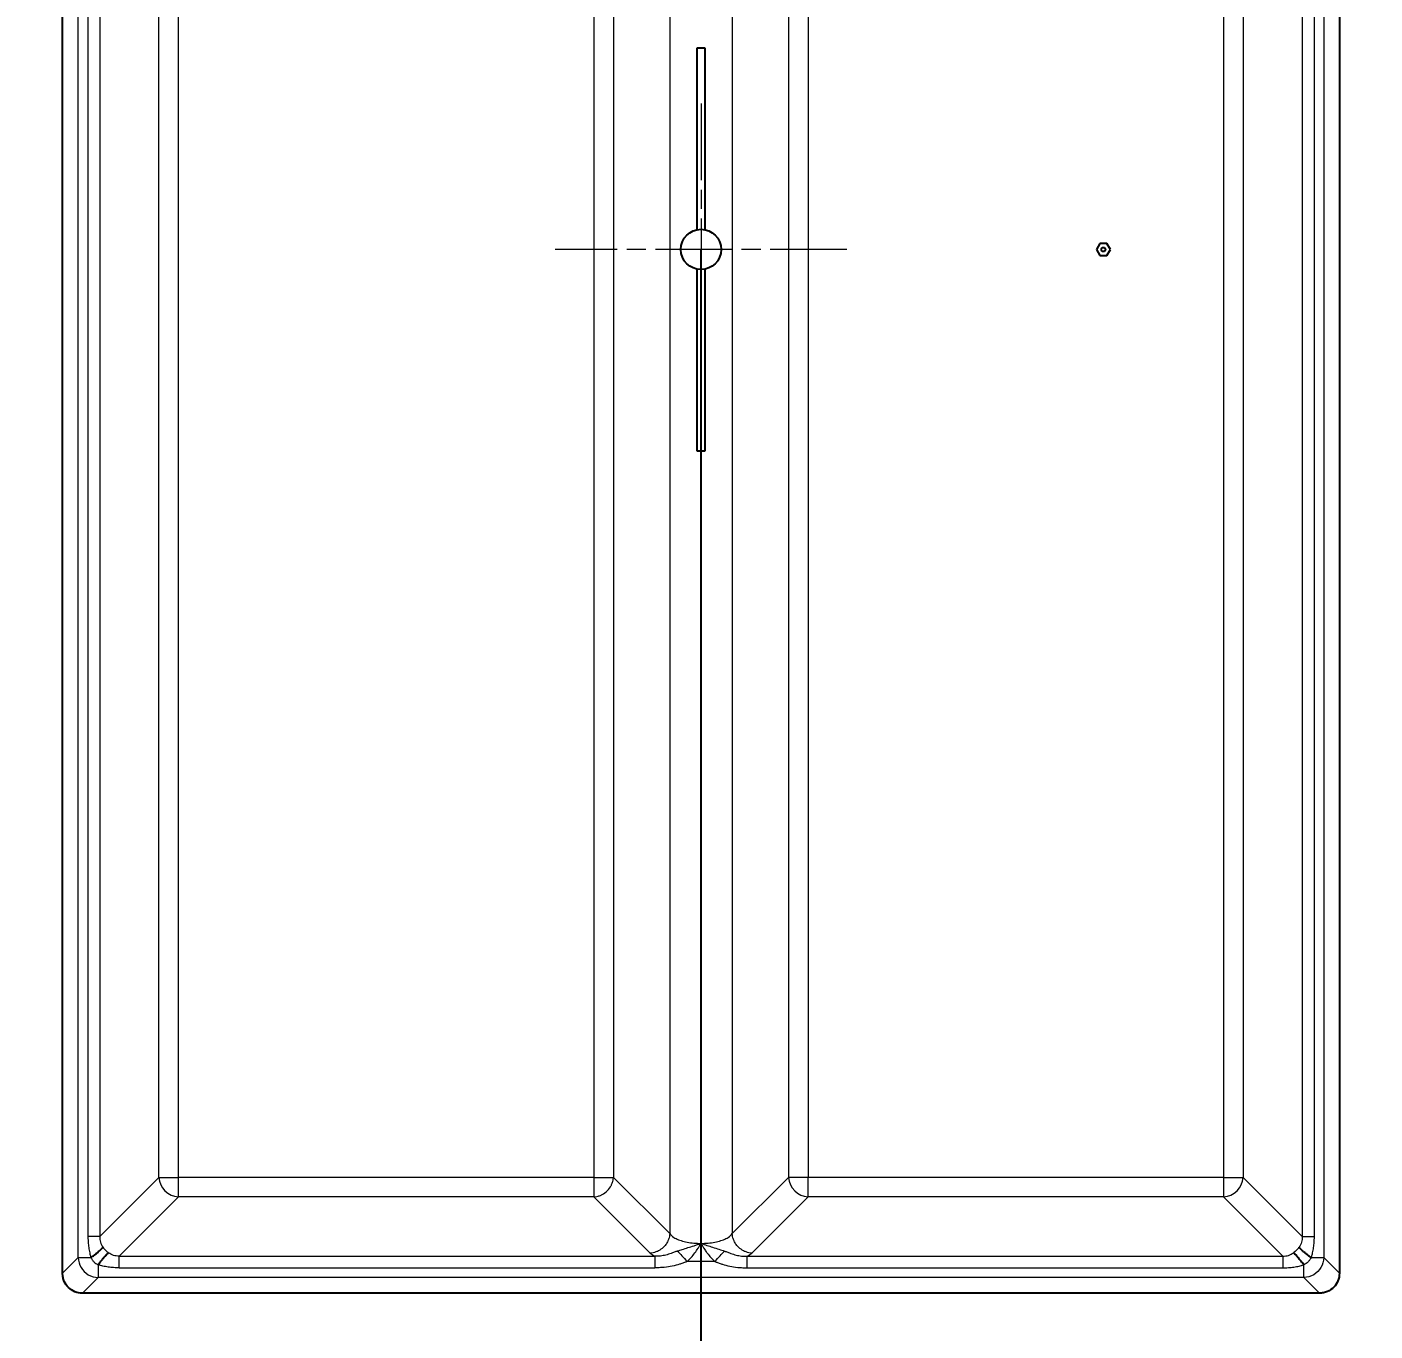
# Model space of a CAD drawing. Header units: millimetres. Extents: x 0 to 1486, y 0 to 1051.
# Drawn here: x 305.25 to 338.75, y 170.37 to 202.78 of the extents above; entities that cross this region are included whole.
import ezdxf

# ---------------------------------------------------------------- set-up
doc = ezdxf.new("R2010")
doc.units = ezdxf.units.MM
doc.header["$LTSCALE"] = 1.25
doc.linetypes.add('CHAIN', pattern=[0.3543, 0.2362, -0.0295, 0.0591, -0.0295])
for name, color, linetype, lineweight, true_color in [('Bemaßungen(DIN)', 7, 'Continuous', 5, 0x262659), ('Mittelpunktmarkierung(DIN)', 7, 'Continuous', 9, 0x262659), ('Sichtbare Kanten(DIN)', 7, 'Continuous', 25, 0x262659), ('Sichtbare tangentiale Kanten(DIN)', 7, 'Continuous', 15, 0x1a1a3e)]:
    doc.layers.add(name, color=color, linetype=linetype, lineweight=lineweight, true_color=true_color)
doc.styles.add('Aktuell-DINGroßer Text', font='arial.ttf')
doc.dimstyles.new('STANDARD-DIN', dxfattribs={"dimscale": 1.25, "dimtxt": 5.25, "dimasz": 2.5, "dimexe": 3.175, "dimexo": 0, "dimgap": 0.8, "dimtad": 1, "dimrnd": 1e-08, "dimtxsty": 'Aktuell-DINGroßer Text', "dimcen": 0.09, "dimdle": 10, "dimclrd": 256, "dimclre": 256, "dimclrt": 256, "dimazin": 2, "dimtfac": 0.666667, "dimtmove": 0, "dimatfit": 3, "dimfxl": 1, "dimtolj": 1, "dimlwd": 25, "dimlwe": 25, "dimarcsym": 0})

# ---------------------------------------------------------------- blocks, each defined once
blk = doc.blocks.new('_DotSmall')
at = {"color": 0, "linetype": 'ByBlock', "const_width": 0.5}
blk.add_lwpolyline([(-0.0625, 0, 1), (0.0625, 0, 1)], format="xyb", close=True, dxfattribs=at)
blk = doc.blocks.new('*D102')
at = {"layer": 'Bemaßungen(DIN)', "color": 250, "linetype": 'Continuous', "lineweight": 25, "true_color": 0x3f3f3f, "transparency": 16777216}
for p, q in [((288.498, 197.249), (288.498, 74.53)), ((321.998, 197.249), (321.998, 74.53)), ((288.498, 78.499), (321.998, 78.499))]:
    blk.add_line(p, q, dxfattribs=at)
at = {"layer": 'Defpoints', "color": 0, "linetype": 'Continuous', "transparency": 16777216}
for p in [(288.498, 197.249), (321.998, 197.249), (321.998, 78.499)]:
    blk.add_point(p, dxfattribs=at)
at = {"layer": 'Bemaßungen(DIN)', "color": 250, "linetype": 'Continuous', "lineweight": 25, "true_color": 0x3f3f3f, "transparency": 16777216, "xscale": 3.125, "yscale": 3.125, "zscale": 3.125, "rotation": 180}
blk.add_blockref('_DotSmall', (288.498, 78.499), dxfattribs=at)
at = {"layer": 'Bemaßungen(DIN)', "color": 250, "linetype": 'Continuous', "lineweight": 25, "true_color": 0x3f3f3f, "transparency": 16777216, "xscale": 3.125, "yscale": 3.125, "zscale": 3.125}
blk.add_blockref('_DotSmall', (321.998, 78.499), dxfattribs=at)
at = {"layer": 'Bemaßungen(DIN)', "color": 179, "linetype": 'Continuous', "lineweight": 25, "true_color": 0x262659, "transparency": 16777216, "insert": (291.168, 87.386), "char_height": 6.5625, "attachment_point": 1, "style": 'Aktuell-DINGroßer Text'}
blk.add_mtext('\\A1;33,5{\\H4.375;±0,1}', dxfattribs=at)
blk = doc.blocks.new('*D103')
at = {"layer": 'Bemaßungen(DIN)', "color": 250, "linetype": 'Continuous', "lineweight": 25, "true_color": 0x3f3f3f, "transparency": 16777216}
for p, q in [((321.998, 197.249), (321.998, 74.53)), ((355.498, 197.249), (355.498, 74.53)), ((321.998, 78.499), (355.498, 78.499))]:
    blk.add_line(p, q, dxfattribs=at)
at = {"layer": 'Defpoints', "color": 0, "linetype": 'Continuous', "transparency": 16777216}
for p in [(321.998, 197.249), (355.498, 197.249), (355.498, 78.499)]:
    blk.add_point(p, dxfattribs=at)
at = {"layer": 'Bemaßungen(DIN)', "color": 250, "linetype": 'Continuous', "lineweight": 25, "true_color": 0x3f3f3f, "transparency": 16777216, "xscale": 3.125, "yscale": 3.125, "zscale": 3.125, "rotation": 180}
blk.add_blockref('_DotSmall', (321.998, 78.499), dxfattribs=at)
at = {"layer": 'Bemaßungen(DIN)', "color": 250, "linetype": 'Continuous', "lineweight": 25, "true_color": 0x3f3f3f, "transparency": 16777216, "xscale": 3.125, "yscale": 3.125, "zscale": 3.125}
blk.add_blockref('_DotSmall', (355.498, 78.499), dxfattribs=at)
at = {"layer": 'Bemaßungen(DIN)', "color": 179, "linetype": 'Continuous', "lineweight": 25, "true_color": 0x262659, "transparency": 16777216, "insert": (324.668, 87.386), "char_height": 6.5625, "attachment_point": 1, "style": 'Aktuell-DINGroßer Text'}
blk.add_mtext('\\A1;33,5{\\H4.375;±0,1}', dxfattribs=at)

msp = doc.modelspace()

# ---------------------------------------------------------------- linework, layer by layer
at = {"layer": 'Mittelpunktmarkierung(DIN)', "linetype": 'CHAIN', "ltscale": 6.444903}
for p, q in [((321.9985, 200.8739), (321.9985, 193.6239)), ((325.6235, 197.2489), (318.3735, 197.2489))]:
    msp.add_line(p, q, dxfattribs=at)
at = {"layer": 'Sichtbare Kanten(DIN)'}
for p, q in [((306.1335, 171.809), (306.1335, 222.6887)), ((337.8635, 222.6887), (337.8635, 171.809)), ((322.0985, 202.2489), (321.8985, 202.2489)), ((321.8985, 202.2489), (321.8985, 197.7388)), ((322.0985, 197.7388), (322.0985, 202.2489)), ((331.9119, 197.3989), (331.8253, 197.2489)), ((332.0851, 197.3989), (331.9119, 197.3989)), ((332.1717, 197.2489), (332.0851, 197.3989)), ((331.8253, 197.2489), (331.9119, 197.0989)), ((331.9119, 197.0989), (332.0851, 197.0989)), ((331.9407, 197.2489), (331.9696, 197.2989)), ((331.9696, 197.1989), (331.9407, 197.2489)), ((331.9696, 197.2989), (332.0273, 197.2989)), ((332.0273, 197.1989), (331.9696, 197.1989)), ((332.0273, 197.2989), (332.0562, 197.2489)), ((332.0562, 197.2489), (332.0273, 197.1989)), ((332.0851, 197.0989), (332.1717, 197.2489)), ((321.8985, 196.759), (321.8985, 192.2489)), ((322.0985, 192.2489), (322.0985, 196.759)), ((321.8985, 192.2489), (322.0985, 192.2489)), ((337.3683, 171.3139), (306.6286, 171.3139))]:
    msp.add_line(p, q, dxfattribs=at)
msp.add_circle((321.9985, 197.2489), 0.5, dxfattribs=at)
for points, knots in [([(306.8397, 172.1991), (306.8555, 172.2108), (306.8711, 172.2224), (306.8864, 172.234), (306.9054, 172.2485), (306.924, 172.2629), (306.9417, 172.2769), (306.9524, 172.2854), (306.9628, 172.2937), (306.9728, 172.3019), (306.993, 172.3183), (307.0119, 172.3341), (307.0292, 172.3492), (307.0466, 172.3642), (307.0623, 172.3784), (307.0763, 172.3916), (307.0833, 172.3982), (307.0898, 172.4045), (307.0959, 172.4106), (307.1059, 172.4206), (307.1147, 172.4299), (307.122, 172.4383), (307.1279, 172.4451), (307.1328, 172.4512), (307.1368, 172.4567)], [-1.0769104, -1.0769104, -1.0769104, -1.0769104, -0.9572537, -0.9572537, -0.9572537, -0.8077, -0.8077, -0.8077, -0.7179403, -0.7179403, -0.7179403, -0.5384552, -0.5384552, -0.5384552, -0.3589701, -0.3589701, -0.3589701, -0.2692104, -0.2692104, -0.2692104, -0.1196567, -0.1196567, -0.1196567, 0, 0, 0, 0]), ([(307.0187, 172.0201), (307.0304, 172.0359), (307.042, 172.0515), (307.0536, 172.0668), (307.0681, 172.0858), (307.0825, 172.1044), (307.0965, 172.1221), (307.105, 172.1328), (307.1133, 172.1432), (307.1215, 172.1532), (307.1379, 172.1734), (307.1537, 172.1923), (307.1687, 172.2096), (307.1838, 172.227), (307.198, 172.2427), (307.2112, 172.2567), (307.2178, 172.2637), (307.2241, 172.2702), (307.2302, 172.2763), (307.2402, 172.2863), (307.2495, 172.2951), (307.2579, 172.3024), (307.2647, 172.3083), (307.2708, 172.3132), (307.2763, 172.3172)], [-1.0769104, -1.0769104, -1.0769104, -1.0769104, -0.9572537, -0.9572537, -0.9572537, -0.8077, -0.8077, -0.8077, -0.7179403, -0.7179403, -0.7179403, -0.5384552, -0.5384552, -0.5384552, -0.3589701, -0.3589701, -0.3589701, -0.2692104, -0.2692104, -0.2692104, -0.1196567, -0.1196567, -0.1196567, 0, 0, 0, 0]), ([(336.9782, 172.0201), (336.9666, 172.0359), (336.9549, 172.0515), (336.9433, 172.0668), (336.9288, 172.0858), (336.9145, 172.1044), (336.9004, 172.1221), (336.892, 172.1328), (336.8836, 172.1432), (336.8754, 172.1532), (336.859, 172.1734), (336.8432, 172.1923), (336.8282, 172.2096), (336.8131, 172.227), (336.7989, 172.2427), (336.7857, 172.2567), (336.7791, 172.2637), (336.7728, 172.2702), (336.7668, 172.2763), (336.7567, 172.2863), (336.7474, 172.2951), (336.739, 172.3024), (336.7323, 172.3083), (336.7261, 172.3132), (336.7206, 172.3172)], [-1.0769104, -1.0769104, -1.0769104, -1.0769104, -0.9572537, -0.9572537, -0.9572537, -0.8077, -0.8077, -0.8077, -0.7179403, -0.7179403, -0.7179403, -0.5384552, -0.5384552, -0.5384552, -0.3589701, -0.3589701, -0.3589701, -0.2692104, -0.2692104, -0.2692104, -0.1196567, -0.1196567, -0.1196567, 0, 0, 0, 0]), ([(337.1573, 172.1991), (337.1414, 172.2108), (337.1258, 172.2224), (337.1106, 172.234), (337.0915, 172.2485), (337.073, 172.2629), (337.0552, 172.2769), (337.0445, 172.2854), (337.0342, 172.2937), (337.0241, 172.3019), (337.0039, 172.3183), (336.985, 172.3341), (336.9677, 172.3492), (336.9504, 172.3642), (336.9346, 172.3784), (336.9206, 172.3916), (336.9136, 172.3982), (336.9071, 172.4045), (336.9011, 172.4106), (336.891, 172.4206), (336.8822, 172.4299), (336.8749, 172.4383), (336.869, 172.4451), (336.8641, 172.4512), (336.8601, 172.4567)], [-1.0769104, -1.0769104, -1.0769104, -1.0769104, -0.9572537, -0.9572537, -0.9572537, -0.8077, -0.8077, -0.8077, -0.7179403, -0.7179403, -0.7179403, -0.5384552, -0.5384552, -0.5384552, -0.3589701, -0.3589701, -0.3589701, -0.2692104, -0.2692104, -0.2692104, -0.1196567, -0.1196567, -0.1196567, 0, 0, 0, 0]), ([(306.6286, 171.3139), (306.5646, 171.3139), (306.5002, 171.3263), (306.3823, 171.3741), (306.3286, 171.4091), (306.2377, 171.4972), (306.201, 171.5501), (306.1616, 171.6397), (306.1511, 171.6727), (306.1371, 171.7401), (306.1335, 171.7746), (306.1335, 171.809)], [0, 0, 0, 0, 0.019193526, 0.019193526, 0.038166014, 0.038166014, 0.057250771, 0.057250771, 0.067667509, 0.067667509, 0.078108379, 0.078108379, 0.078108379, 0.078108379]), ([(337.8635, 171.809), (337.8635, 171.745), (337.851, 171.6806), (337.8033, 171.5627), (337.7683, 171.509), (337.6801, 171.4181), (337.6272, 171.3814), (337.5376, 171.342), (337.5046, 171.3315), (337.4372, 171.3175), (337.4028, 171.3139), (337.3683, 171.3139)], [0, 0, 0, 0, 0.019193526, 0.019193526, 0.038166014, 0.038166014, 0.057250771, 0.057250771, 0.067667509, 0.067667509, 0.078108379, 0.078108379, 0.078108379, 0.078108379])]:
    msp.add_open_spline(points, degree=3, knots=knots, dxfattribs=at)
at = {"layer": 'Sichtbare tangentiale Kanten(DIN)'}
for p, q in [((306.5236, 172.1991), (306.5236, 222.2986)), ((337.4734, 222.2986), (337.4734, 172.1991)), ((306.7644, 221.7758), (306.7644, 172.722)), ((307.056, 221.7758), (307.056, 172.722)), ((336.9409, 221.7758), (336.9409, 172.722)), ((337.2325, 221.7758), (337.2325, 172.722)), ((321.2216, 221.7024), (321.2216, 172.7953)), ((322.7753, 221.7024), (322.7753, 172.7953)), ((308.5271, 174.193), (308.5271, 220.3047)), ((309.0126, 174.193), (309.0126, 220.3047)), ((319.3365, 220.3047), (319.3365, 174.193)), ((319.8221, 220.3047), (319.8221, 174.193)), ((324.1749, 220.3047), (324.1749, 174.193)), ((324.6604, 220.3047), (324.6604, 174.193)), ((334.9843, 220.3047), (334.9843, 174.193)), ((335.4699, 220.3047), (335.4699, 174.193)), ((307.056, 172.722), (308.5271, 174.193)), ((308.5271, 174.193), (309.0126, 174.193)), ((309.0126, 173.7075), (309.0126, 174.193)), ((319.3365, 174.193), (309.0126, 174.193)), ((319.3365, 174.193), (319.8221, 174.193)), ((319.3365, 174.193), (319.3365, 173.7075)), ((319.8221, 174.193), (321.2216, 172.7953)), ((324.1749, 174.193), (322.7753, 172.7953)), ((324.6604, 174.193), (324.1749, 174.193)), ((324.6604, 173.7075), (324.6604, 174.193)), ((334.9843, 174.193), (324.6604, 174.193)), ((334.9843, 174.193), (334.9843, 173.7075)), ((334.9843, 174.193), (335.4699, 174.193)), ((336.9409, 172.722), (335.4699, 174.193)), ((307.5416, 172.2364), (309.0126, 173.7075)), ((319.3365, 173.7075), (309.0126, 173.7075)), ((319.3365, 173.7075), (320.7361, 172.3097)), ((324.6604, 173.7075), (323.2608, 172.3097)), ((334.9843, 173.7075), (324.6604, 173.7075)), ((336.4553, 172.2364), (334.9843, 173.7075)), ((307.056, 172.722), (306.7644, 172.722)), ((336.9409, 172.722), (337.2325, 172.722)), ((306.1335, 171.809), (306.5236, 172.1991)), ((307.5416, 171.9449), (307.5416, 172.2364)), ((307.5416, 172.2364), (320.85, 172.2364)), ((320.85, 172.2364), (320.85, 171.9449)), ((323.147, 171.9449), (323.147, 172.2364)), ((323.147, 172.2364), (336.4553, 172.2364)), ((336.4553, 172.2364), (336.4553, 171.9449)), ((337.1573, 172.1991), (337.4734, 172.1991)), ((337.8635, 171.809), (337.4734, 172.1991)), ((307.5416, 171.9449), (320.85, 171.9449)), ((322.3459, 172.1001), (321.6512, 172.1001)), ((323.147, 171.9449), (336.4553, 171.9449)), ((306.6286, 171.3139), (307.0187, 171.704)), ((336.9782, 171.704), (307.0187, 171.704)), ((337.3683, 171.3139), (336.9782, 171.704))]:
    msp.add_line(p, q, dxfattribs=at)
for centre, major_axis, ratio, start_param, end_param in [((309.0126, 174.193), (0.3536, -0.3536), 0.9446321, 3.9554703, 5.4693077), ((324.6604, 174.193), (0.3533, -0.3538), 0.9445654, 3.9561594, 5.4699263), ((334.9843, 174.193), (-0.3536, -0.3536), 0.9446321, 0.8138776, 2.327715), ((321.7928, 172.3683), (1.094, -0.0179), 0.2634519, 3.4077328, 3.677844), ((321.6512, 172.1001), (0.3344, -0.3717), 0.0000692, 3.9311732, 4.7123471), ((322.3458, 172.1), (0.3343, 0.3717), 0.0000692, 4.7125872, 5.493443), ((322.2041, 172.3683), (1.094, 0.0179), 0.2634519, 5.746934, 6.0170452)]:
    msp.add_ellipse(centre, major_axis=major_axis, ratio=ratio, start_param=start_param, end_param=end_param, dxfattribs=at)
for points, knots in [([(319.3365, 173.7075), (319.3482, 173.7081), (319.3599, 173.7092), (319.3716, 173.7107), (319.3949, 173.7138), (319.418, 173.7185), (319.4409, 173.7248), (319.4665, 173.7319), (319.4918, 173.741), (319.5162, 173.7521), (319.5244, 173.7557), (319.5324, 173.7597), (319.5404, 173.7638), (319.5881, 173.7885), (319.6322, 173.8208), (319.6705, 173.8591), (319.7087, 173.8973), (319.741, 173.9414), (319.7657, 173.9892), (319.7699, 173.9971), (319.7738, 174.0052), (319.7775, 174.0133), (319.7885, 174.0378), (319.7977, 174.063), (319.8048, 174.0887), (319.8111, 174.1115), (319.8158, 174.1347), (319.8188, 174.158), (319.8203, 174.1697), (319.8214, 174.1813), (319.8221, 174.193)], [0, 0, 0, 0, 0.0720856, 0.0720856, 0.0720856, 0.2162567, 0.2162567, 0.2162567, 0.3784425, 0.3784425, 0.3784425, 0.4325134, 0.4325134, 0.4325134, 0.7568985, 0.7568985, 0.7568985, 1.0812835, 1.0812835, 1.0812835, 1.1353545, 1.1353545, 1.1353545, 1.2975402, 1.2975402, 1.2975402, 1.4417114, 1.4417114, 1.4417114, 1.5137969, 1.5137969, 1.5137969, 1.5137969]), ([(306.7644, 172.722), (306.7645, 172.7103), (306.7646, 172.6986), (306.7648, 172.6869), (306.7649, 172.6752), (306.7653, 172.6635), (306.7657, 172.6519), (306.7665, 172.6286), (306.7677, 172.6054), (306.7693, 172.5823), (306.7726, 172.5363), (306.7774, 172.4909), (306.7838, 172.4468), (306.7902, 172.4025), (306.7982, 172.3595), (306.8076, 172.3181), (306.8123, 172.2975), (306.8174, 172.2772), (306.8227, 172.2573), (306.8254, 172.2474), (306.8281, 172.2376), (306.8309, 172.2279), (306.8338, 172.2182), (306.8367, 172.2086), (306.8397, 172.1991)], [0, 0, 0, 0, 0.03321382, 0.03321382, 0.03321382, 0.06641125, 0.06641125, 0.06641125, 0.13277377, 0.13277377, 0.13277377, 0.26517816, 0.26517816, 0.26517816, 0.3981672, 0.3981672, 0.3981672, 0.46455773, 0.46455773, 0.46455773, 0.4977404, 0.4977404, 0.4977404, 0.53089997, 0.53089997, 0.53089997, 0.53089997]), ([(307.056, 172.722), (307.0535, 172.6727), (307.0655, 172.5764), (307.1094, 172.4941), (307.1368, 172.4567)], [0, 0, 0, 0, 0.14249094, 0.285274, 0.285274, 0.285274, 0.285274]), ([(321.2216, 172.7953), (321.2209, 172.7836), (321.2198, 172.7719), (321.2183, 172.7603), (321.2153, 172.737), (321.2106, 172.7138), (321.2043, 172.691), (321.1972, 172.6653), (321.1881, 172.64), (321.177, 172.6156), (321.1733, 172.6075), (321.1694, 172.5994), (321.1653, 172.5914), (321.1488, 172.5596), (321.1289, 172.5294), (321.1062, 172.5015), (321.0948, 172.4875), (321.0828, 172.4741), (321.07, 172.4613), (321.0573, 172.4486), (321.0439, 172.4365), (321.0299, 172.4251), (320.995, 172.3967), (320.9565, 172.3728), (320.9158, 172.3543), (320.8913, 172.3433), (320.8661, 172.3341), (320.8404, 172.327), (320.8176, 172.3207), (320.7944, 172.316), (320.7711, 172.313), (320.7594, 172.3115), (320.7478, 172.3104), (320.7361, 172.3097)], [-1.5137969, -1.5137969, -1.5137969, -1.5137969, -1.4417114, -1.4417114, -1.4417114, -1.2975402, -1.2975402, -1.2975402, -1.1353545, -1.1353545, -1.1353545, -1.0812835, -1.0812835, -1.0812835, -0.8650268, -0.8650268, -0.8650268, -0.7568985, -0.7568985, -0.7568985, -0.6487701, -0.6487701, -0.6487701, -0.3784425, -0.3784425, -0.3784425, -0.2162567, -0.2162567, -0.2162567, -0.0720856, -0.0720856, -0.0720856, 0, 0, 0, 0]), ([(321.2216, 172.7953), (321.2428, 172.761), (321.2785, 172.7281), (321.3265, 172.6983), (321.3425, 172.6884), (321.3598, 172.6788), (321.3785, 172.6697), (321.4158, 172.6514), (321.4583, 172.6348), (321.5049, 172.6203), (321.5515, 172.6057), (321.6023, 172.5932), (321.6557, 172.5831), (321.7625, 172.5629), (321.8803, 172.5523), (321.9985, 172.5523)], [-1.0975594, -1.0975594, -1.0975594, -1.0975594, -0.8232491, -0.8232491, -0.8232491, -0.7317063, -0.7317063, -0.7317063, -0.5486389, -0.5486389, -0.5486389, -0.3658531, -0.3658531, -0.3658531, 0, 0, 0, 0]), ([(321.4157, 172.3618), (321.4251, 172.3648), (321.4345, 172.3678), (321.444, 172.3709), (321.4536, 172.3741), (321.4633, 172.3772), (321.4731, 172.3804), (321.4927, 172.3869), (321.5129, 172.3935), (321.5338, 172.4004), (321.5769, 172.4146), (321.6231, 172.4298), (321.6735, 172.446), (321.7206, 172.461), (321.7712, 172.4769), (321.8247, 172.4942), (321.8523, 172.5031), (321.8807, 172.5123), (321.9098, 172.522), (321.9243, 172.5268), (321.9389, 172.5318), (321.9537, 172.5368), (321.9685, 172.5419), (321.9835, 172.547), (321.9985, 172.5523)], [0, 0, 0, 0, 0.0397614, 0.0397614, 0.0397614, 0.07945706, 0.07945706, 0.07945706, 0.15871475, 0.15871475, 0.15871475, 0.32258978, 0.32258978, 0.32258978, 0.4758974, 0.4758974, 0.4758974, 0.55516805, 0.55516805, 0.55516805, 0.59470833, 0.59470833, 0.59470833, 0.634183, 0.634183, 0.634183, 0.634183]), ([(321.6512, 172.1001), (321.6599, 172.1081), (321.6688, 172.1161), (321.6774, 172.1243), (321.6861, 172.1325), (321.6947, 172.1409), (321.7031, 172.1493), (321.72, 172.1661), (321.7365, 172.1834), (321.7525, 172.201), (321.7858, 172.2376), (321.8173, 172.2758), (321.8471, 172.3152), (321.8749, 172.352), (321.9003, 172.3906), (321.9251, 172.4294), (321.9379, 172.4495), (321.9505, 172.4698), (321.9628, 172.4902), (321.969, 172.5004), (321.9751, 172.5107), (321.981, 172.521), (321.987, 172.5314), (321.9928, 172.5418), (321.9985, 172.5523)], [0, 0, 0, 0, 0.03572785, 0.03572785, 0.03572785, 0.07149694, 0.07149694, 0.07149694, 0.14312062, 0.14312062, 0.14312062, 0.29141532, 0.29141532, 0.29141532, 0.42964001, 0.42964001, 0.42964001, 0.50120862, 0.50120862, 0.50120862, 0.53702584, 0.53702584, 0.53702584, 0.57289678, 0.57289678, 0.57289678, 0.57289678]), ([(321.9985, 172.5523), (322.1166, 172.5523), (322.2344, 172.5629), (322.3412, 172.5831), (322.3946, 172.5932), (322.4454, 172.6057), (322.492, 172.6203), (322.5387, 172.6348), (322.5811, 172.6514), (322.6184, 172.6697), (322.6371, 172.6788), (322.6544, 172.6884), (322.6704, 172.6983), (322.7184, 172.7281), (322.7541, 172.761), (322.7753, 172.7953)], [0, 0, 0, 0, 0.3658531, 0.3658531, 0.3658531, 0.5486389, 0.5486389, 0.5486389, 0.7317063, 0.7317063, 0.7317063, 0.8232491, 0.8232491, 0.8232491, 1.0975594, 1.0975594, 1.0975594, 1.0975594]), ([(321.9985, 172.5523), (322.1005, 172.5166), (322.2642, 172.4654), (322.4475, 172.4059), (322.5382, 172.3756), (322.5812, 172.3617)], [0, 0, 0, 0, 0.26896933, 0.45156768, 0.63416604, 0.63416604, 0.63416604, 0.63416604]), ([(321.9985, 172.5523), (322.0042, 172.5418), (322.0099, 172.5313), (322.0159, 172.521), (322.0218, 172.5107), (322.0279, 172.5004), (322.034, 172.4902), (322.0463, 172.4697), (322.0588, 172.4494), (322.0716, 172.4292), (322.0893, 172.4011), (322.1075, 172.3732), (322.127, 172.3462), (322.1355, 172.3344), (322.1441, 172.3228), (322.1529, 172.3112), (322.1818, 172.2732), (322.2123, 172.2363), (322.2445, 172.201), (322.2606, 172.1834), (322.2771, 172.1661), (322.294, 172.1492), (322.3024, 172.1408), (322.3109, 172.1325), (322.3196, 172.1243), (322.3283, 172.1161), (322.3371, 172.1081), (322.3459, 172.1001)], [0, 0, 0, 0, 0.0358734, 0.0358734, 0.0358734, 0.07170528, 0.07170528, 0.07170528, 0.14331927, 0.14331927, 0.14331927, 0.24303125, 0.24303125, 0.24303125, 0.28653163, 0.28653163, 0.28653163, 0.42986368, 0.42986368, 0.42986368, 0.50150264, 0.50150264, 0.50150264, 0.53727834, 0.53727834, 0.53727834, 0.5730102, 0.5730102, 0.5730102, 0.5730102]), ([(323.2608, 172.3097), (323.2492, 172.3104), (323.2375, 172.3115), (323.2258, 172.313), (323.2025, 172.316), (323.1793, 172.3207), (323.1565, 172.327), (323.1308, 172.3341), (323.1056, 172.3433), (323.0812, 172.3543), (323.0404, 172.3728), (323.0019, 172.3967), (322.967, 172.4251), (322.953, 172.4365), (322.9396, 172.4486), (322.9269, 172.4613), (322.9142, 172.4741), (322.9021, 172.4875), (322.8907, 172.5015), (322.868, 172.5294), (322.8481, 172.5596), (322.8316, 172.5914), (322.8275, 172.5994), (322.8236, 172.6075), (322.8199, 172.6156), (322.8088, 172.64), (322.7997, 172.6653), (322.7926, 172.691), (322.7863, 172.7138), (322.7816, 172.737), (322.7786, 172.7603), (322.7771, 172.7719), (322.776, 172.7836), (322.7753, 172.7953)], [-1.5137969, -1.5137969, -1.5137969, -1.5137969, -1.4417114, -1.4417114, -1.4417114, -1.2975402, -1.2975402, -1.2975402, -1.1353545, -1.1353545, -1.1353545, -0.8650268, -0.8650268, -0.8650268, -0.7568985, -0.7568985, -0.7568985, -0.6487701, -0.6487701, -0.6487701, -0.4325134, -0.4325134, -0.4325134, -0.3784425, -0.3784425, -0.3784425, -0.2162567, -0.2162567, -0.2162567, -0.0720856, -0.0720856, -0.0720856, 0, 0, 0, 0]), ([(336.9409, 172.722), (336.9434, 172.6727), (336.9315, 172.5764), (336.8875, 172.4941), (336.8601, 172.4567)], [0, 0, 0, 0, 0.14249094, 0.285274, 0.285274, 0.285274, 0.285274]), ([(337.2325, 172.722), (337.2324, 172.7103), (337.2324, 172.6986), (337.2322, 172.6869), (337.232, 172.6752), (337.2317, 172.6635), (337.2312, 172.6519), (337.2304, 172.6286), (337.2292, 172.6054), (337.2276, 172.5823), (337.2244, 172.5363), (337.2195, 172.4909), (337.2131, 172.4468), (337.2067, 172.4025), (337.1987, 172.3595), (337.1893, 172.3181), (337.1846, 172.2975), (337.1796, 172.2772), (337.1742, 172.2573), (337.1716, 172.2474), (337.1688, 172.2376), (337.166, 172.2279), (337.1631, 172.2182), (337.1602, 172.2086), (337.1573, 172.1991)], [0, 0, 0, 0, 0.03321382, 0.03321382, 0.03321382, 0.06641125, 0.06641125, 0.06641125, 0.13277377, 0.13277377, 0.13277377, 0.26517816, 0.26517816, 0.26517816, 0.3981672, 0.3981672, 0.3981672, 0.46455773, 0.46455773, 0.46455773, 0.4977404, 0.4977404, 0.4977404, 0.53089997, 0.53089997, 0.53089997, 0.53089997]), ([(306.5236, 172.1991), (306.5261, 172.1991), (306.5299, 172.1991), (306.5349, 172.1991), (306.5417, 172.1991), (306.5508, 172.1991), (306.5621, 172.1991), (306.5672, 172.1991), (306.5727, 172.1991), (306.5786, 172.1991), (306.5953, 172.1991), (306.6153, 172.1991), (306.6381, 172.1991), (306.6541, 172.1991), (306.6716, 172.1991), (306.6901, 172.1991), (306.7071, 172.1991), (306.725, 172.1991), (306.7436, 172.1991), (306.7577, 172.1991), (306.7722, 172.1991), (306.787, 172.1991), (306.8042, 172.1991), (306.8218, 172.1991), (306.8397, 172.1991)], [0, 0, 0, 0, 0.1366456, 0.1366456, 0.1366456, 0.3250932, 0.3250932, 0.3250932, 0.4099368, 0.4099368, 0.4099368, 0.6502295, 0.6502295, 0.6502295, 0.8198736, 0.8198736, 0.8198736, 0.9753762, 0.9753762, 0.9753762, 1.0931648, 1.0931648, 1.0931648, 1.2298104, 1.2298104, 1.2298104, 1.2298104]), ([(306.8397, 172.1991), (306.848, 172.182), (306.8669, 172.1467), (306.9079, 172.0936), (306.9626, 172.0493), (306.9996, 172.0294), (307.0187, 172.0201)], [0, 0, 0, 0, 0.06385433, 0.1271103, 0.18750841, 0.25908506, 0.25908506, 0.25908506, 0.25908506]), ([(307.1368, 172.4567), (307.1559, 172.4308), (307.1986, 172.3799), (307.2494, 172.337), (307.2763, 172.3172)], [0, 0, 0, 0, 0.09759049, 0.19891575, 0.19891575, 0.19891575, 0.19891575]), ([(307.5416, 172.2364), (307.4923, 172.2339), (307.396, 172.2459), (307.3137, 172.2898), (307.2763, 172.3172)], [0, 0, 0, 0, 0.14249094, 0.285274, 0.285274, 0.285274, 0.285274]), ([(321.4157, 172.3618), (321.4084, 172.3594), (321.4012, 172.357), (321.3941, 172.3546), (321.387, 172.3523), (321.3801, 172.3499), (321.3734, 172.3475), (321.3598, 172.3428), (321.3467, 172.338), (321.3339, 172.3334), (321.3057, 172.323), (321.2793, 172.3129), (321.2534, 172.3034), (321.2089, 172.2872), (321.166, 172.2728), (321.1229, 172.2615), (321.0809, 172.2505), (321.0386, 172.2426), (320.9961, 172.2381), (320.9703, 172.2354), (320.9443, 172.234), (320.9184, 172.2338), (320.907, 172.2337), (320.8955, 172.2339), (320.8841, 172.2344), (320.8727, 172.2348), (320.8613, 172.2356), (320.85, 172.2364)], [0, 0, 0, 0, 0.01897228, 0.01897228, 0.01897228, 0.03796594, 0.03796594, 0.03796594, 0.07600353, 0.07600353, 0.07600353, 0.16039524, 0.16039524, 0.16039524, 0.30539712, 0.30539712, 0.30539712, 0.44668431, 0.44668431, 0.44668431, 0.53247752, 0.53247752, 0.53247752, 0.57051482, 0.57051482, 0.57051482, 0.60860001, 0.60860001, 0.60860001, 0.60860001]), ([(322.5812, 172.3617), (322.5885, 172.3593), (322.5957, 172.3569), (322.6028, 172.3546), (322.6099, 172.3522), (322.6168, 172.3498), (322.6236, 172.3475), (322.6372, 172.3427), (322.6503, 172.338), (322.663, 172.3333), (322.6912, 172.323), (322.7176, 172.3129), (322.7436, 172.3034), (322.7881, 172.2871), (322.831, 172.2727), (322.8741, 172.2615), (322.9161, 172.2505), (322.9584, 172.2426), (323.0009, 172.2381), (323.0267, 172.2354), (323.0526, 172.234), (323.0785, 172.2338), (323.0899, 172.2337), (323.1014, 172.2339), (323.1128, 172.2344), (323.1242, 172.2348), (323.1356, 172.2356), (323.147, 172.2364)], [0, 0, 0, 0, 0.01897293, 0.01897293, 0.01897293, 0.03796717, 0.03796717, 0.03796717, 0.07600559, 0.07600559, 0.07600559, 0.16042953, 0.16042953, 0.16042953, 0.30545971, 0.30545971, 0.30545971, 0.44674818, 0.44674818, 0.44674818, 0.53248555, 0.53248555, 0.53248555, 0.57052339, 0.57052339, 0.57052339, 0.60860904, 0.60860904, 0.60860904, 0.60860904]), ([(336.4553, 172.2364), (336.5046, 172.2339), (336.6009, 172.2459), (336.6832, 172.2898), (336.7206, 172.3172)], [0, 0, 0, 0, 0.14249094, 0.285274, 0.285274, 0.285274, 0.285274]), ([(336.8601, 172.4567), (336.841, 172.4308), (336.7983, 172.3799), (336.7475, 172.337), (336.7206, 172.3172)], [0, 0, 0, 0, 0.09759049, 0.19891575, 0.19891575, 0.19891575, 0.19891575]), ([(337.1573, 172.1991), (337.1489, 172.182), (337.13, 172.1467), (337.089, 172.0936), (337.0344, 172.0493), (336.9973, 172.0294), (336.9782, 172.0201)], [0, 0, 0, 0, 0.06385433, 0.1271103, 0.18750841, 0.25908506, 0.25908506, 0.25908506, 0.25908506]), ([(307.5416, 171.9449), (307.5299, 171.9449), (307.5182, 171.945), (307.5065, 171.9452), (307.4948, 171.9453), (307.4831, 171.9457), (307.4715, 171.9461), (307.4482, 171.9469), (307.425, 171.9481), (307.4019, 171.9497), (307.3559, 171.953), (307.3105, 171.9578), (307.2664, 171.9642), (307.2221, 171.9706), (307.1791, 171.9786), (307.1377, 171.988), (307.117, 171.9927), (307.0968, 171.9978), (307.0769, 172.0031), (307.067, 172.0058), (307.0572, 172.0085), (307.0475, 172.0113), (307.0378, 172.0142), (307.0282, 172.0171), (307.0187, 172.0201)], [0, 0, 0, 0, 0.03321382, 0.03321382, 0.03321382, 0.06641125, 0.06641125, 0.06641125, 0.13277377, 0.13277377, 0.13277377, 0.26517816, 0.26517816, 0.26517816, 0.3981672, 0.3981672, 0.3981672, 0.46455773, 0.46455773, 0.46455773, 0.4977404, 0.4977404, 0.4977404, 0.53089995, 0.53089995, 0.53089995, 0.53089995]), ([(307.0187, 172.0201), (307.0187, 171.9996), (307.0187, 171.9334), (307.0187, 171.832), (307.0187, 171.741), (307.0187, 171.7106), (307.0187, 171.704)], [-0.48919907, -0.48919907, -0.48919907, -0.48919907, -0.42706452, -0.28470968, -0.14235484, 0, 0, 0, 0]), ([(321.6512, 172.1001), (321.6441, 172.0973), (321.6372, 172.0945), (321.6302, 172.0917), (321.6232, 172.089), (321.6161, 172.0862), (321.609, 172.0835), (321.5949, 172.078), (321.5806, 172.0727), (321.5662, 172.0673), (321.5373, 172.0568), (321.5078, 172.0465), (321.4775, 172.0369), (321.4742, 172.0358), (321.4709, 172.0348), (321.4676, 172.0337), (321.4093, 172.0156), (321.3479, 171.9995), (321.2834, 171.9864), (321.2205, 171.9736), (321.1547, 171.9636), (321.0871, 171.9567), (321.0824, 171.9562), (321.0778, 171.9557), (321.0731, 171.9553), (321.0365, 171.9518), (320.9995, 171.9492), (320.9622, 171.9474), (320.9436, 171.9466), (320.9249, 171.9459), (320.9062, 171.9455), (320.8875, 171.9451), (320.8687, 171.945), (320.85, 171.9449)], [0, 0, 0, 0, 0.02583351, 0.02583351, 0.02583351, 0.0516036, 0.0516036, 0.0516036, 0.10300036, 0.10300036, 0.10300036, 0.20559562, 0.20559562, 0.20559562, 0.21673382, 0.21673382, 0.21673382, 0.41266739, 0.41266739, 0.41266739, 0.60358148, 0.60358148, 0.60358148, 0.61677746, 0.61677746, 0.61677746, 0.71958411, 0.71958411, 0.71958411, 0.77098124, 0.77098124, 0.77098124, 0.82236981, 0.82236981, 0.82236981, 0.82236981]), ([(322.3459, 172.1001), (322.3529, 172.0973), (322.3599, 172.0945), (322.3669, 172.0917), (322.3739, 172.089), (322.3809, 172.0862), (322.388, 172.0835), (322.4022, 172.078), (322.4164, 172.0727), (322.4309, 172.0673), (322.4597, 172.0567), (322.4892, 172.0465), (322.5195, 172.0368), (322.5228, 172.0358), (322.5261, 172.0347), (322.5295, 172.0337), (322.5877, 172.0155), (322.6491, 171.9995), (322.7137, 171.9864), (322.7765, 171.9736), (322.8423, 171.9636), (322.9099, 171.9567), (322.9146, 171.9562), (322.9192, 171.9557), (322.9239, 171.9553), (322.9604, 171.9518), (322.9974, 171.9492), (323.0347, 171.9474), (323.0533, 171.9466), (323.072, 171.9459), (323.0907, 171.9455), (323.1095, 171.9451), (323.1282, 171.945), (323.147, 171.9449)], [0, 0, 0, 0, 0.02582867, 0.02582867, 0.02582867, 0.05159429, 0.05159429, 0.05159429, 0.10298265, 0.10298265, 0.10298265, 0.20556131, 0.20556131, 0.20556131, 0.21674073, 0.21674073, 0.21674073, 0.4126769, 0.4126769, 0.4126769, 0.60355799, 0.60355799, 0.60355799, 0.61667445, 0.61667445, 0.61667445, 0.7194638, 0.7194638, 0.7194638, 0.77085237, 0.77085237, 0.77085237, 0.82223245, 0.82223245, 0.82223245, 0.82223245]), ([(336.4553, 171.9449), (336.4671, 171.9449), (336.4787, 171.945), (336.4904, 171.9452), (336.5021, 171.9453), (336.5138, 171.9457), (336.5254, 171.9461), (336.5487, 171.9469), (336.572, 171.9481), (336.595, 171.9497), (336.6411, 171.953), (336.6865, 171.9578), (336.7305, 171.9642), (336.7748, 171.9706), (336.8178, 171.9786), (336.8592, 171.988), (336.8799, 171.9927), (336.9001, 171.9978), (336.92, 172.0031), (336.9299, 172.0058), (336.9397, 172.0085), (336.9494, 172.0113), (336.9591, 172.0142), (336.9687, 172.0171), (336.9782, 172.0201)], [0, 0, 0, 0, 0.03321382, 0.03321382, 0.03321382, 0.06641125, 0.06641125, 0.06641125, 0.13277377, 0.13277377, 0.13277377, 0.26517816, 0.26517816, 0.26517816, 0.3981672, 0.3981672, 0.3981672, 0.46455773, 0.46455773, 0.46455773, 0.4977404, 0.4977404, 0.4977404, 0.53089995, 0.53089995, 0.53089995, 0.53089995]), ([(336.9782, 171.704), (336.9782, 171.7106), (336.9782, 171.741), (336.9782, 171.832), (336.9782, 171.9334), (336.9782, 171.9996), (336.9782, 172.0201)], [0, 0, 0, 0, 0.14235484, 0.28470968, 0.42706452, 0.48919907, 0.48919907, 0.48919907, 0.48919907])]:
    msp.add_open_spline(points, degree=3, knots=knots, dxfattribs=at)
for points in [[(306.5236, 172.1991), (306.5249, 172.1134), (306.5728, 171.9423), (306.7619, 171.7532), (306.933, 171.7053), (307.0187, 171.704)], [(337.4734, 172.1991), (337.472, 172.1134), (337.4241, 171.9423), (337.235, 171.7532), (337.0639, 171.7053), (336.9782, 171.704)]]:
    msp.add_open_spline(points, degree=3, dxfattribs=at)

# ---------------------------------------------------------------- dimensions: what is measured, and where the dimension line sits
at = {"layer": 'Bemaßungen(DIN)', "color": 250, "linetype": 'Continuous', "lineweight": 25, "true_color": 0x3f3f3f}
for base, p1, p2, picture, middle in [((321.9985, 78.4989), (288.4985, 197.2489), (321.9985, 197.2489), '*D102', (305.261, 78.4989)), ((355.4985, 78.4989), (321.9985, 197.2489), (355.4985, 197.2489), '*D103', (338.761, 78.4989))]:
    dim = msp.add_linear_dim(base=base, p1=p1, p2=p2, angle=180, dimstyle='STANDARD-DIN', override={"dimgap": 0.8, "dimdec": 2, "dimblk1": 'DotSmall', "dimblk2": 'DotSmall', "dimsah": 1, "dimdle": 0, "dimtol": 1, "dimlim": 0, "dimtp": 0.1, "dimtm": 0.1, "dimtdec": 2, "dimtofl": 0, "dimatfit": 1}, dxfattribs=at)
    dim.commit()
    dim.dimension.update_dxf_attribs({"geometry": picture, "text_midpoint": middle, "dimtype": 160})

doc.saveas('drawing.dxf')
